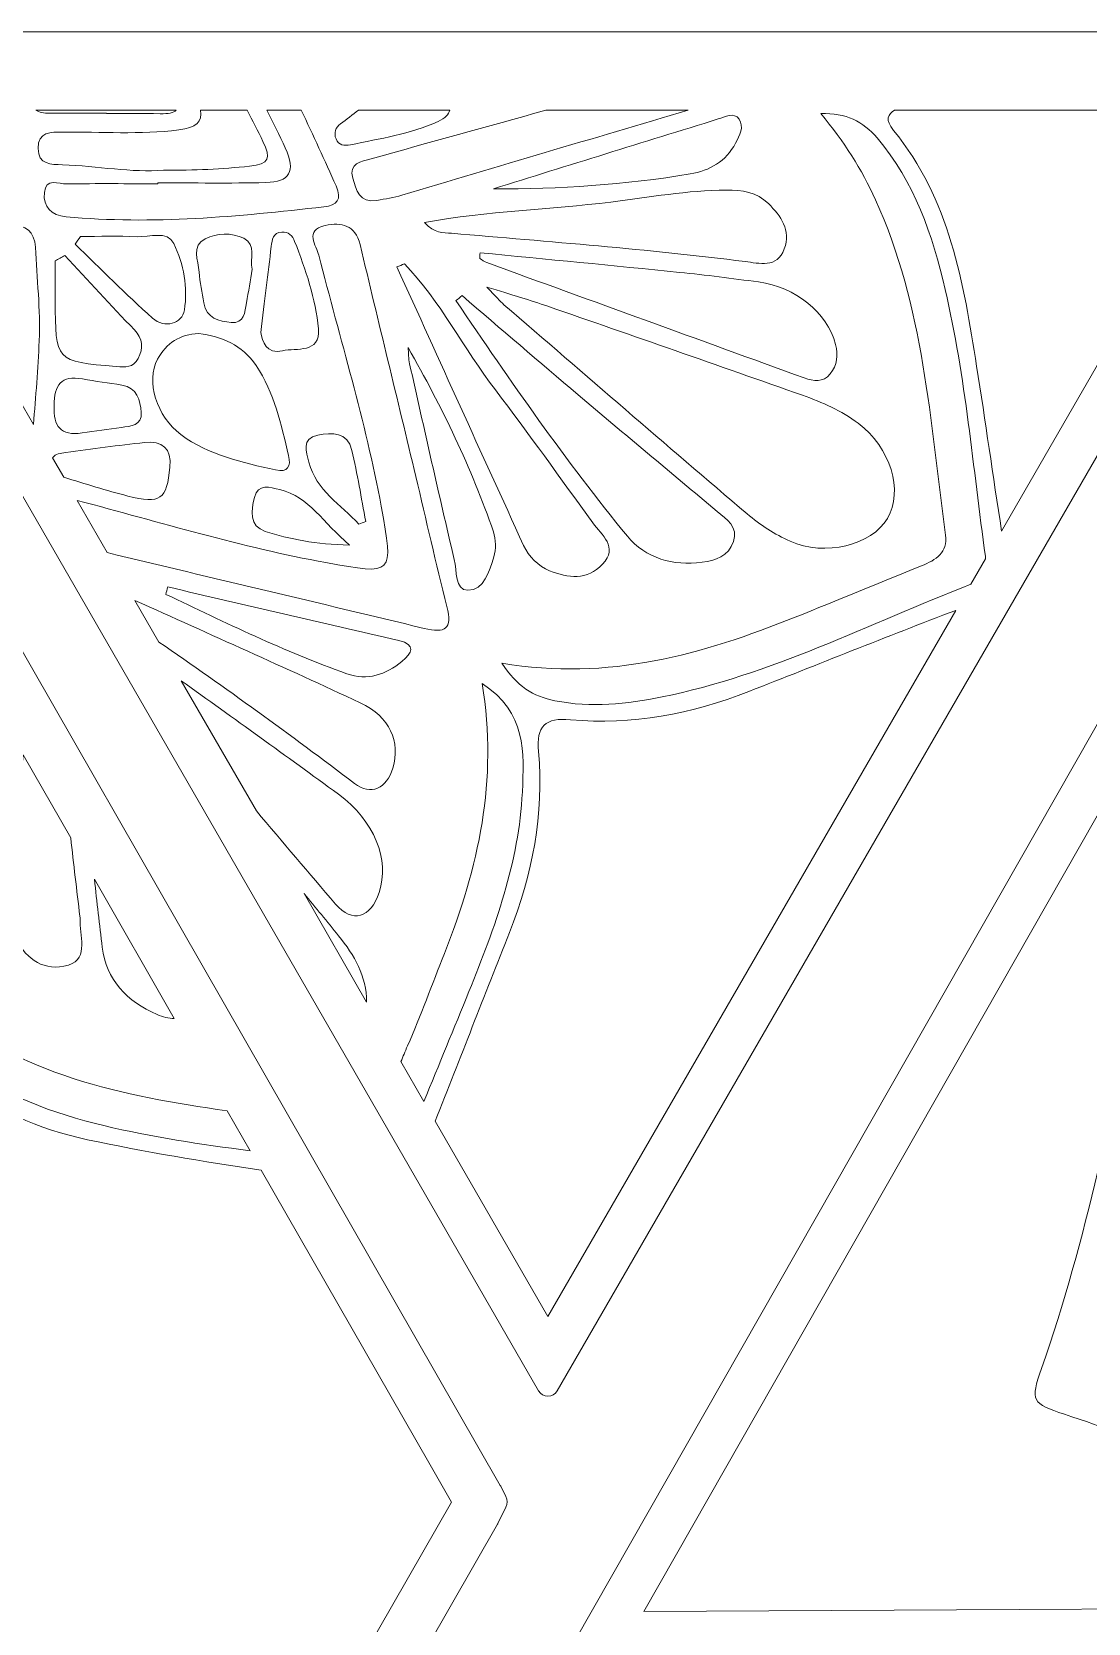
# Model space of a CAD drawing. Extents: x 13 to 5563, y -794 to -206.
# Drawn here: x 4013.6 to 4210.6, y -502.4 to -205.7 of the extents above; entities that cross this region are included whole.
import ezdxf

# ---------------------------------------------------------------- set-up
doc = ezdxf.new("R2010")
doc.units = 0
doc.header["$MEASUREMENT"] = 0
doc.layers.add('Layer 1', color=7, linetype='Continuous')

msp = doc.modelspace()

# ---------------------------------------------------------------- linework, layer by layer
at = {"layer": 'Layer 1', "lineweight": 0}
msp.add_lwpolyline([(3444.75, -794.32), (4419.25, -794.32), (4419.25, -205.68), (3444.75, -205.68), (3444.75, -794.32)], dxfattribs=at)
for points, knots in [([(3459.37, -220.3), (3459.37, -220.3), (3614.74, -220.3), (3614.74, -220.3), (3614.74, -220.3), (3751.76, -457.78), (3751.76, -457.78), (3751.77, -457.79), (3751.77, -457.79), (3751.77, -457.79), (3752.13, -458.41), (3752.79, -458.79), (3753.5, -458.79), (3754.22, -458.79), (3754.88, -458.41), (3755.24, -457.78), (3755.24, -457.78), (3892.45, -220.3), (3892.45, -220.3), (3892.45, -220.3), (3912.35, -220.3), (3912.35, -220.3), (3912.35, -220.3), (3766.42, -471.24), (3766.42, -471.24), (3766.42, -471.24), (3763.7, -475.92), (3763.7, -475.92), (3763.7, -475.92), (3762.06, -478.61), (3762.06, -478.61), (3761.63, -479.31), (3761.62, -480.2), (3762.04, -480.91), (3762.04, -480.91), (3763.36, -483.19), (3763.36, -483.19), (3763.36, -483.19), (3924.76, -760.62), (3924.76, -760.62), (3924.76, -760.62), (3931.46, -772.15), (3931.46, -772.15), (3931.86, -772.84), (3932.61, -773.27), (3933.41, -773.27), (3933.41, -773.27), (3933.41, -773.27), (3933.41, -773.27), (3934.22, -773.27), (3934.96, -772.84), (3935.36, -772.14), (3935.36, -772.14), (3942.02, -760.52), (3942.02, -760.52), (3942.02, -760.52), (4100.5, -483.93), (4100.5, -483.93), (4100.52, -483.88), (4100.55, -483.84), (4100.57, -483.79), (4100.57, -483.79), (4102.04, -480.76), (4102.04, -480.76), (4102.35, -480.14), (4102.34, -479.4), (4102.03, -478.78), (4102.03, -478.78), (4101.08, -476.85), (4101.08, -476.85), (4101.06, -476.81), (4101.04, -476.77), (4101.01, -476.73), (4101.01, -476.73), (3954.02, -220.3), (3954.02, -220.3), (3954.02, -220.3), (3970.38, -220.3), (3970.38, -220.3), (3970.38, -220.3), (4108.15, -459.06), (4108.15, -459.06), (4108.15, -459.06), (4108.15, -459.06), (4108.15, -459.07), (4108.51, -459.68), (4109.17, -460.06), (4109.88, -460.06), (4110.6, -460.06), (4111.26, -459.68), (4111.62, -459.06), (4111.62, -459.06), (4249.57, -220.3), (4249.57, -220.3), (4249.57, -220.3), (4404.63, -220.3), (4404.63, -220.3), (4404.63, -220.3), (4404.63, -243.59), (4404.63, -243.59), (4404.63, -243.59), (4267.88, -243.45), (4267.88, -243.45), (4267.88, -243.45), (4265.52, -243.45), (4265.52, -243.45), (4265.52, -243.45), (4265.52, -243.45), (4265.52, -243.45), (4264.79, -243.45), (4264.11, -243.85), (4263.76, -244.5), (4263.76, -244.5), (4262.44, -246.93), (4262.44, -246.93), (4262.44, -246.93), (4260.02, -251.16), (4260.02, -251.16), (4260.02, -251.16), (4114.9, -505.7), (4114.9, -505.7), (4114.54, -506.32), (4114.55, -507.09), (4114.91, -507.71), (4115.27, -508.32), (4115.93, -508.7), (4116.64, -508.7), (4116.64, -508.7), (4116.66, -508.7), (4116.66, -508.7), (4116.66, -508.7), (4404.63, -507.15), (4404.63, -507.15), (4404.63, -507.15), (4404.63, -536.28), (4404.63, -536.28), (4404.63, -536.28), (4402.11, -536.29), (4402.11, -536.29), (4402.11, -536.29), (4104.84, -537.49), (4104.84, -537.49), (4104.78, -537.49), (4104.73, -537.49), (4104.68, -537.5), (4104.68, -537.5), (4101.6, -537.73), (4101.6, -537.73), (4100.92, -537.78), (4100.29, -538.14), (4099.91, -538.72), (4099.91, -538.72), (4098.81, -540.36), (4098.81, -540.36), (4098.78, -540.4), (4098.76, -540.44), (4098.74, -540.48), (4098.74, -540.48), (4095.26, -546.45), (4095.26, -546.45), (4095.26, -546.45), (3959.86, -779.7), (3959.86, -779.7), (3959.86, -779.7), (3905.02, -779.7), (3905.02, -779.7), (3905.02, -779.7), (3766.73, -541.28), (3766.73, -541.28), (3766.7, -541.23), (3766.68, -541.19), (3766.65, -541.15), (3766.65, -541.15), (3764.92, -538.58), (3764.92, -538.58), (3764.53, -538.01), (3763.9, -537.65), (3763.21, -537.6), (3763.21, -537.6), (3761.23, -537.47), (3761.23, -537.47), (3761.19, -537.46), (3761.14, -537.46), (3761.09, -537.46), (3761.09, -537.46), (3754.18, -537.43), (3754.18, -537.43), (3754.18, -537.43), (3459.37, -536.12), (3459.37, -536.12), (3459.37, -536.12), (3459.37, -507.13), (3459.37, -507.13), (3459.37, -507.13), (3746.9, -508.68), (3746.9, -508.68), (3746.9, -508.68), (3746.91, -508.68), (3746.91, -508.68), (3747.62, -508.68), (3748.28, -508.3), (3748.64, -507.69), (3749.01, -507.07), (3749.01, -506.3), (3748.65, -505.68), (3748.65, -505.68), (3603.54, -251.16), (3603.54, -251.16), (3603.54, -251.16), (3601.15, -246.97), (3601.15, -246.97), (3601.15, -246.97), (3599.81, -244.5), (3599.81, -244.5), (3599.46, -243.85), (3598.78, -243.45), (3598.04, -243.45), (3598.04, -243.45), (3598.04, -243.45), (3598.04, -243.45), (3598.04, -243.45), (3595.68, -243.45), (3595.68, -243.45), (3595.68, -243.45), (3459.37, -243.59), (3459.37, -243.59), (3459.37, -243.59), (3459.37, -220.3), (3459.37, -220.3)], [0, 0, 0, 0, 1, 1, 1, 2, 2, 2, 3, 3, 3, 4, 4, 4, 5, 5, 5, 6, 6, 6, 7, 7, 7, 8, 8, 8, 9, 9, 9, 10, 10, 10, 11, 11, 11, 12, 12, 12, 13, 13, 13, 14, 14, 14, 15, 15, 15, 16, 16, 16, 17, 17, 17, 18, 18, 18, 19, 19, 19, 20, 20, 20, 21, 21, 21, 22, 22, 22, 23, 23, 23, 24, 24, 24, 25, 25, 25, 26, 26, 26, 27, 27, 27, 28, 28, 28, 29, 29, 29, 30, 30, 30, 31, 31, 31, 32, 32, 32, 33, 33, 33, 34, 34, 34, 35, 35, 35, 36, 36, 36, 37, 37, 37, 38, 38, 38, 39, 39, 39, 40, 40, 40, 41, 41, 41, 42, 42, 42, 43, 43, 43, 44, 44, 44, 45, 45, 45, 46, 46, 46, 47, 47, 47, 48, 48, 48, 49, 49, 49, 50, 50, 50, 51, 51, 51, 52, 52, 52, 53, 53, 53, 54, 54, 54, 55, 55, 55, 56, 56, 56, 57, 57, 57, 58, 58, 58, 59, 59, 59, 60, 60, 60, 61, 61, 61, 62, 62, 62, 63, 63, 63, 64, 64, 64, 65, 65, 65, 66, 66, 66, 67, 67, 67, 68, 68, 68, 69, 69, 69, 70, 70, 70, 71, 71, 71, 72, 72, 72, 73, 73, 73, 74, 74, 74, 75, 75, 75, 76, 76, 76, 76]), ([(4040.58, -220.3), (4040.09, -220.79), (4039.09, -220.98), (4037.6, -220.95), (4034.25, -220.86), (4030.9, -220.93), (4027.55, -220.93), (4027.55, -220.9), (4027.55, -220.88), (4027.55, -220.86), (4024.02, -220.86), (4020.49, -220.83), (4016.96, -220.87), (4015.9, -220.88), (4015.03, -220.68), (4014.36, -220.3), (4014.36, -220.3), (4040.58, -220.3), (4040.58, -220.3)], [0, 0, 0, 0, 1, 1, 1, 2, 2, 2, 3, 3, 3, 4, 4, 4, 5, 5, 5, 6, 6, 6, 6]), ([(4056.74, -226.13), (4058.22, -229.2), (4057.99, -230.35), (4054.24, -230.73), (4049.13, -231.25), (4044.04, -231.54), (4038.2, -231.45), (4032.35, -231.99), (4025.89, -230.7), (4019.36, -230.46), (4017.24, -230.39), (4014.81, -230.51), (4014.81, -227.4), (4014.8, -224.29), (4017.23, -224.39), (4019.35, -224.37), (4026.58, -224.29), (4033.81, -224.88), (4041.05, -223.98), (4044.32, -223.57), (4045.51, -222.43), (4045.11, -220.3), (4045.11, -220.3), (4053.81, -220.3), (4053.81, -220.3), (4054.82, -222.22), (4055.8, -224.16), (4056.74, -226.13)], [0, 0, 0, 0, 1, 1, 1, 2, 2, 2, 3, 3, 3, 4, 4, 4, 5, 5, 5, 6, 6, 6, 7, 7, 7, 8, 8, 8, 9, 9, 9, 9]), ([(4070.39, -234.42), (4071.52, -236.96), (4070.61, -238.01), (4068.09, -238.3), (4052.12, -240.14), (4036.14, -241.66), (4020.03, -240.15), (4017.2, -239.88), (4015.74, -238.32), (4015.98, -235.65), (4016.24, -232.82), (4018.62, -234.05), (4020.18, -234.03), (4025.83, -233.95), (4031.48, -234), (4037.13, -234), (4037.13, -233.94), (4037.14, -233.88), (4037.14, -233.83), (4043.84, -233.83), (4050.55, -233.95), (4057.26, -233.78), (4061.75, -233.67), (4062.95, -231.75), (4060.9, -227.31), (4059.8, -224.94), (4058.65, -222.61), (4057.46, -220.3), (4057.46, -220.3), (4063.89, -220.3), (4063.89, -220.3), (4066.12, -224.97), (4068.27, -229.69), (4070.39, -234.42)], [0, 0, 0, 0, 1, 1, 1, 2, 2, 2, 3, 3, 3, 4, 4, 4, 5, 5, 5, 6, 6, 6, 7, 7, 7, 8, 8, 8, 9, 9, 9, 10, 10, 10, 11, 11, 11, 11]), ([(4091.59, -220.3), (4091.39, -221.07), (4090.77, -221.79), (4089.4, -222.4), (4084.23, -224.72), (4078.58, -225.59), (4073.05, -226.75), (4071.93, -226.95), (4070.88, -226.85), (4070.38, -225.65), (4069.9, -224.53), (4070.31, -223.5), (4071.21, -222.83), (4072.33, -221.98), (4073.45, -221.14), (4074.57, -220.3), (4074.57, -220.3), (4091.59, -220.3), (4091.59, -220.3)], [0, 0, 0, 0, 1, 1, 1, 2, 2, 2, 3, 3, 3, 4, 4, 4, 5, 5, 5, 6, 6, 6, 6]), ([(4136.04, -220.3), (4118.23, -225.53), (4100.46, -230.86), (4082.67, -236.13), (4081.15, -236.58), (4079.56, -236.8), (4078.01, -237.13), (4074.7, -237.7), (4074.14, -235.09), (4073.5, -232.98), (4072.65, -230.14), (4075.13, -229.85), (4076.91, -229.36), (4087.76, -226.31), (4098.63, -223.35), (4109.47, -220.3), (4109.47, -220.3), (4136.04, -220.3), (4136.04, -220.3)], [0, 0, 0, 0, 1, 1, 1, 2, 2, 2, 3, 3, 3, 4, 4, 4, 5, 5, 5, 6, 6, 6, 6]), ([(4099.72, -234.95), (4113.69, -230.6), (4127.65, -226.24), (4141.63, -221.93), (4142.91, -221.54), (4144.58, -220.58), (4145.54, -221.96), (4146.51, -223.35), (4145.64, -225.02), (4144.88, -226.44), (4143.08, -229.85), (4140.03, -231.56), (4136.42, -232.16), (4124.26, -234.2), (4111.97, -235.04), (4099.72, -234.95)], [0, 0, 0, 0, 1, 1, 1, 2, 2, 2, 3, 3, 3, 4, 4, 4, 5, 5, 5, 5]), ([(4188.75, -308.68), (4169.72, -316.1), (4151.44, -325.6), (4131.2, -329.68), (4124.61, -331), (4117.97, -331.76), (4111.2, -330.4), (4107.12, -329.59), (4104.1, -327.71), (4101.29, -323.39), (4121.26, -326.79), (4138.79, -321.71), (4156, -314.82), (4163.88, -311.67), (4171.72, -308.41), (4179.58, -305.23), (4182.21, -304.17), (4184.49, -302.78), (4184.04, -299.5), (4181.17, -278.36), (4180, -256.86), (4170.97, -236.99), (4168.39, -231.33), (4165.14, -226.17), (4160.77, -220.92), (4165.48, -220.81), (4168.66, -222.37), (4171.29, -225.46), (4178.25, -233.67), (4181.62, -243.55), (4183.98, -253.74), (4187.76, -270.11), (4189.17, -286.88), (4191.46, -303.5), (4191.48, -303.64), (4191.49, -303.78), (4191.51, -303.91), (4191.51, -303.91), (4188.75, -308.68), (4188.75, -308.68)], [0, 0, 0, 0, 1, 1, 1, 2, 2, 2, 3, 3, 3, 4, 4, 4, 5, 5, 5, 6, 6, 6, 7, 7, 7, 8, 8, 8, 9, 9, 9, 10, 10, 10, 11, 11, 11, 12, 12, 12, 13, 13, 13, 13]), ([(4194.49, -298.75), (4192.9, -288.52), (4191.45, -278.27), (4189.84, -268.04), (4187.38, -252.44), (4184.8, -236.87), (4174.35, -224.06), (4172.72, -222.06), (4173.31, -221.02), (4174.49, -220.3), (4174.49, -220.3), (4239.81, -220.3), (4239.81, -220.3), (4239.81, -220.3), (4194.49, -298.75), (4194.49, -298.75)], [0, 0, 0, 0, 1, 1, 1, 2, 2, 2, 3, 3, 3, 4, 4, 4, 5, 5, 5, 5]), ([(4121.6, -237.42), (4128.77, -236.56), (4135.9, -235.2), (4143.17, -235.19), (4146.07, -235.19), (4148.85, -235.54), (4151, -237.7), (4153.33, -240.03), (4155.26, -242.67), (4153.96, -246.16), (4152.6, -249.82), (4149.29, -248.83), (4146.65, -248.5), (4128.45, -246.2), (4110.17, -244.82), (4091.91, -243.24), (4090.37, -243.1), (4088.7, -243.24), (4086.89, -241.25), (4098.81, -239.05), (4110.27, -238.79), (4121.6, -237.42)], [0, 0, 0, 0, 1, 1, 1, 2, 2, 2, 3, 3, 3, 4, 4, 4, 5, 5, 5, 6, 6, 6, 7, 7, 7, 7]), ([(4008.34, -269.19), (4008.31, -266.94), (4008.29, -264.7), (4008.29, -262.46), (4008.25, -262.46), (4008.22, -262.46), (4008.19, -262.46), (4008.19, -256.98), (4008.14, -251.5), (4008.21, -246.02), (4008.23, -244.46), (4006.99, -242.08), (4009.8, -241.8), (4012.46, -241.54), (4014.17, -242.98), (4014.3, -245.83), (4014.59, -251.65), (4015.27, -257.49), (4015.01, -263.29), (4014.79, -268.5), (4014.38, -273.7), (4013.94, -278.9), (4013.94, -278.9), (4008.34, -269.19), (4008.34, -269.19)], [0, 0, 0, 0, 1, 1, 1, 2, 2, 2, 3, 3, 3, 4, 4, 4, 5, 5, 5, 6, 6, 6, 7, 7, 7, 8, 8, 8, 8]), ([(4021.72, -245.26), (4022.05, -244.79), (4022.38, -244.31), (4022.71, -243.83), (4026.23, -243.83), (4029.75, -243.7), (4033.26, -243.88), (4035.62, -244.01), (4038.88, -242.63), (4040.13, -245.17), (4041.97, -248.94), (4042.75, -253.42), (4042.1, -257.52), (4041.69, -260.14), (4038.45, -261.08), (4036.14, -259.04), (4031.17, -254.63), (4026.51, -249.88), (4021.72, -245.26)], [0, 0, 0, 0, 1, 1, 1, 2, 2, 2, 3, 3, 3, 4, 4, 4, 5, 5, 5, 6, 6, 6, 6]), ([(4068.49, -304.64), (4081.24, -306.96), (4081.15, -307.07), (4078.79, -294.11), (4075.89, -278.26), (4071.09, -262.9), (4067.17, -247.32), (4066.73, -245.58), (4064.35, -242.68), (4068.35, -241.8), (4071.38, -241.13), (4073.99, -241.67), (4074.86, -245.35), (4078.3, -259.77), (4081.8, -274.19), (4085.26, -288.61), (4087.19, -296.68), (4088.99, -304.79), (4091.05, -312.83), (4092.12, -317.04), (4090.77, -317.87), (4086.81, -316.91), (4067.13, -312.15), (4047.41, -307.54), (4027.72, -302.78), (4027.72, -302.78), (4022.1, -293.04), (4022.1, -293.04), (4037.51, -297.1), (4052.77, -301.78), (4068.49, -304.64)], [0, 0, 0, 0, 1, 1, 1, 2, 2, 2, 3, 3, 3, 4, 4, 4, 5, 5, 5, 6, 6, 6, 7, 7, 7, 8, 8, 8, 9, 9, 9, 10, 10, 10, 10]), ([(4054.72, -249.96), (4054.38, -252.04), (4054.06, -254.13), (4053.68, -256.21), (4053.37, -257.93), (4053.29, -260.11), (4050.83, -259.87), (4048.58, -259.65), (4046.18, -259.14), (4045.71, -256.21), (4045.4, -254.29), (4044.99, -252.39), (4044.84, -250.46), (4044.68, -248.3), (4043.32, -245.58), (4045.97, -244.26), (4048.15, -243.17), (4050.9, -243.06), (4053.17, -244.17), (4055.61, -245.37), (4054.21, -247.96), (4054.72, -249.96)], [0, 0, 0, 0, 1, 1, 1, 2, 2, 2, 3, 3, 3, 4, 4, 4, 5, 5, 5, 6, 6, 6, 7, 7, 7, 7]), ([(4060.41, -265.15), (4057.38, -265.83), (4056.61, -263.42), (4056.34, -261.71), (4057.05, -255.85), (4057.67, -250.77), (4058.3, -245.69), (4058.45, -244.44), (4058.62, -243.14), (4060.26, -243), (4061.51, -242.89), (4062.26, -243.74), (4062.65, -244.74), (4064.7, -250.03), (4066.6, -255.44), (4067.08, -261.07), (4067.48, -265.7), (4062.98, -264.58), (4060.41, -265.15)], [0, 0, 0, 0, 1, 1, 1, 2, 2, 2, 3, 3, 3, 4, 4, 4, 5, 5, 5, 6, 6, 6, 6]), ([(4032.77, -261.26), (4034.33, -262.91), (4034.51, -264.58), (4033.45, -266.56), (4032.5, -268.32), (4031.1, -268.25), (4029.4, -268.1), (4018.04, -267.1), (4018.03, -267.13), (4018, -255.65), (4017.99, -253.22), (4018, -250.8), (4018, -248.38), (4018.6, -248.04), (4019.2, -247.71), (4019.8, -247.38), (4024.12, -252.01), (4028.42, -256.66), (4032.77, -261.26)], [0, 0, 0, 0, 1, 1, 1, 2, 2, 2, 3, 3, 3, 4, 4, 4, 5, 5, 5, 6, 6, 6, 6]), ([(4081.74, -249.52), (4082.2, -249.32), (4082.66, -249.11), (4083.11, -248.91), (4089.84, -255.95), (4094.23, -264.73), (4100.08, -272.43), (4106.28, -280.58), (4112.25, -288.91), (4118.25, -297.22), (4119.9, -299.5), (4123.1, -301.71), (4120.04, -304.95), (4117.23, -307.95), (4113.63, -307.56), (4110.21, -306.16), (4108.05, -305.27), (4106.31, -303.52), (4105.35, -301.43), (4097.42, -284.15), (4089.6, -266.83), (4081.74, -249.52)], [0, 0, 0, 0, 1, 1, 1, 2, 2, 2, 3, 3, 3, 4, 4, 4, 5, 5, 5, 6, 6, 6, 7, 7, 7, 7]), ([(4162.53, -269.45), (4161.16, -271.1), (4159.45, -270.85), (4157.7, -270.21), (4137.97, -263.05), (4118.24, -255.89), (4098.52, -248.71), (4098.04, -248.53), (4097.62, -248.19), (4097.17, -247.92), (4097.19, -247.57), (4097.2, -247.22), (4097.22, -246.87), (4109.63, -248.08), (4122.04, -249.26), (4134.45, -250.52), (4139.36, -251.02), (4144.25, -251.68), (4149.15, -252.31), (4156.05, -253.2), (4161.97, -258.05), (4163.52, -263.96), (4164.05, -265.96), (4163.87, -267.82), (4162.53, -269.45)], [0, 0, 0, 0, 1, 1, 1, 2, 2, 2, 3, 3, 3, 4, 4, 4, 5, 5, 5, 6, 6, 6, 7, 7, 7, 8, 8, 8, 8]), ([(4144.49, -300.73), (4143.59, -303.42), (4141.13, -304.28), (4138.63, -304.59), (4133.22, -305.27), (4128.13, -303.9), (4124.7, -299.72), (4113.22, -285.69), (4102.88, -270.81), (4092.74, -255.8), (4093.12, -255.49), (4093.5, -255.18), (4093.87, -254.87), (4101.09, -261.03), (4108.28, -267.22), (4115.52, -273.35), (4124.14, -280.64), (4132.82, -287.86), (4141.45, -295.13), (4143.18, -296.59), (4145.42, -297.96), (4144.49, -300.73)], [0, 0, 0, 0, 1, 1, 1, 2, 2, 2, 3, 3, 3, 4, 4, 4, 5, 5, 5, 6, 6, 6, 7, 7, 7, 7]), ([(4101.67, -256.55), (4100.9, -255.88), (4100.26, -255.08), (4098.52, -253.26), (4103.26, -254.75), (4106.6, -255.71), (4109.88, -256.85), (4125.73, -262.35), (4141.57, -267.87), (4157.38, -273.45), (4161.05, -274.74), (4164.62, -276.33), (4167.76, -278.67), (4173.77, -283.16), (4176.22, -291.25), (4173.21, -296.39), (4170.31, -301.35), (4161.52, -303.6), (4155.05, -300.67), (4152.2, -299.38), (4149.44, -297.61), (4147.05, -295.57), (4131.86, -282.64), (4116.78, -269.58), (4101.67, -256.55)], [0, 0, 0, 0, 1, 1, 1, 2, 2, 2, 3, 3, 3, 4, 4, 4, 5, 5, 5, 6, 6, 6, 7, 7, 7, 8, 8, 8, 8]), ([(4037.09, -266.73), (4038.72, -263.75), (4041.25, -262.02), (4044.77, -261.93), (4049.1, -262.53), (4052.88, -264.03), (4055.46, -267.89), (4058.88, -273.01), (4060.13, -278.86), (4061.52, -284.69), (4062.01, -286.72), (4061.36, -287.89), (4059.11, -287.37), (4052.93, -285.95), (4046.67, -284.68), (4041.43, -280.77), (4036.92, -277.41), (4034.87, -270.79), (4037.09, -266.73)], [0, 0, 0, 0, 1, 1, 1, 2, 2, 2, 3, 3, 3, 4, 4, 4, 5, 5, 5, 6, 6, 6, 6]), ([(4099.79, -303.57), (4098.98, -306.23), (4098, -309.79), (4094.97, -309.79), (4092.48, -309.78), (4092.92, -306.14), (4092.43, -304.08), (4089.54, -291.93), (4086.83, -279.73), (4084.09, -267.55), (4083.87, -266.58), (4083.9, -265.55), (4083.82, -264.55), (4090.12, -275.64), (4095.63, -286.97), (4099.73, -298.92), (4100.21, -300.33), (4100.22, -302.14), (4099.79, -303.57)], [0, 0, 0, 0, 1, 1, 1, 2, 2, 2, 3, 3, 3, 4, 4, 4, 5, 5, 5, 6, 6, 6, 6]), ([(4023.1, -270.4), (4025.53, -270.84), (4027.97, -271.14), (4030.41, -271.53), (4033.33, -272), (4033.85, -274.4), (4034.04, -276.66), (4034.24, -279.11), (4032.08, -279.18), (4030.34, -279.44), (4027.9, -279.8), (4025.46, -280.13), (4023.02, -280.47), (4018.99, -281.06), (4017.69, -279.25), (4017.78, -275.34), (4017.85, -271.53), (4019.06, -269.66), (4023.1, -270.4)], [0, 0, 0, 0, 1, 1, 1, 2, 2, 2, 3, 3, 3, 4, 4, 4, 5, 5, 5, 6, 6, 6, 6]), ([(4065.31, -285.94), (4064.8, -283.95), (4063.84, -281.54), (4066.97, -280.89), (4069.62, -280.34), (4072.51, -280.26), (4073.33, -283.72), (4074.36, -288.1), (4075.07, -292.56), (4075.92, -296.98), (4075.48, -297.15), (4075.04, -297.32), (4074.61, -297.5), (4071.33, -293.8), (4066.67, -291.25), (4065.31, -285.94)], [0, 0, 0, 0, 1, 1, 1, 2, 2, 2, 3, 3, 3, 4, 4, 4, 5, 5, 5, 5]), ([(4017.52, -285.1), (4018.02, -284.33), (4019.02, -284.23), (4019.97, -284.11), (4024.87, -283.48), (4029.76, -282.76), (4034.68, -282.25), (4037.91, -281.92), (4039.77, -283.32), (4039.38, -286.83), (4038.84, -292.89), (4037.62, -293.8), (4031.54, -292.23), (4027.53, -291.2), (4023.57, -289.96), (4019.61, -288.72), (4019.61, -288.72), (4017.52, -285.1), (4017.52, -285.1)], [0, 0, 0, 0, 1, 1, 1, 2, 2, 2, 3, 3, 3, 4, 4, 4, 5, 5, 5, 6, 6, 6, 6]), ([(4055.14, -292.52), (4055.8, -289.81), (4058.04, -290.59), (4059.9, -291.04), (4065.41, -292.39), (4067.95, -297.21), (4072.89, -301.37), (4066.49, -301.25), (4061.75, -300.27), (4057.18, -298.82), (4054.15, -297.85), (4054.57, -294.88), (4055.14, -292.52)], [0, 0, 0, 0, 1, 1, 1, 2, 2, 2, 3, 3, 3, 4, 4, 4, 4]), ([(4245.34, -293.96), (4248.77, -295.97), (4252.33, -297.83), (4256.06, -299.51), (4258.92, -300.79), (4258.86, -301.74), (4256.84, -303.82), (4249.69, -311.18), (4243.47, -319.45), (4238.9, -328.5), (4230.53, -345.04), (4224.93, -362.69), (4220.8, -380.81), (4215.13, -405.66), (4210.44, -430.76), (4201.94, -454.89), (4199.81, -460.94), (4200.13, -461.45), (4206.25, -463.45), (4220.67, -468.18), (4234.58, -474.15), (4248.44, -480.29), (4262.66, -486.59), (4276.57, -493.64), (4291.06, -499.32), (4291.06, -499.32), (4127.75, -500.2), (4127.75, -500.2), (4127.75, -500.2), (4245.34, -293.96), (4245.34, -293.96)], [0, 0, 0, 0, 1, 1, 1, 2, 2, 2, 3, 3, 3, 4, 4, 4, 5, 5, 5, 6, 6, 6, 7, 7, 7, 8, 8, 8, 9, 9, 9, 10, 10, 10, 10]), ([(4082.65, -323.06), (4079.63, -325.52), (4076.29, -326.76), (4072.36, -325.36), (4060.74, -321.24), (4049.72, -315.81), (4038.62, -310.56), (4038.75, -310.1), (4038.87, -309.65), (4039, -309.19), (4053.36, -312.51), (4067.73, -315.82), (4082.09, -319.17), (4085.42, -319.94), (4084.52, -321.55), (4082.65, -323.06)], [0, 0, 0, 0, 1, 1, 1, 2, 2, 2, 3, 3, 3, 4, 4, 4, 5, 5, 5, 5]), ([(4074.89, -330.79), (4080.47, -333.4), (4082.39, -338.09), (4080.97, -342.95), (4079.86, -346.75), (4076.85, -348.17), (4073.81, -345.84), (4061.89, -336.7), (4049.68, -327.98), (4037.34, -319.45), (4037.34, -319.45), (4032.87, -311.7), (4032.87, -311.7), (4046.9, -318.01), (4060.95, -324.28), (4074.89, -330.79)], [0, 0, 0, 0, 1, 1, 1, 2, 2, 2, 3, 3, 3, 4, 4, 4, 5, 5, 5, 5]), ([(4102.72, -373.63), (4106.97, -362.78), (4109.21, -351.56), (4108.13, -339.88), (4107.69, -335.12), (4109.4, -333.51), (4114.1, -333.94), (4125.6, -334.99), (4136.66, -332.86), (4147.35, -328.67), (4160.22, -323.64), (4173.02, -318.45), (4185.94, -313.55), (4185.94, -313.55), (4109.89, -445.19), (4109.89, -445.19), (4109.89, -445.19), (4088.88, -408.79), (4088.88, -408.79), (4093.45, -397.05), (4098.12, -385.36), (4102.72, -373.63)], [0, 0, 0, 0, 1, 1, 1, 2, 2, 2, 3, 3, 3, 4, 4, 4, 5, 5, 5, 6, 6, 6, 7, 7, 7, 7]), ([(4070.82, -347.82), (4077.52, -352.72), (4080.43, -360.03), (4078.41, -366.13), (4076.82, -370.93), (4073.4, -371.97), (4070.28, -368.31), (4065.34, -362.54), (4060.42, -356.74), (4055.51, -350.94), (4055.51, -350.94), (4041.51, -326.67), (4041.51, -326.67), (4051.3, -333.69), (4061.09, -340.71), (4070.82, -347.82)], [0, 0, 0, 0, 1, 1, 1, 2, 2, 2, 3, 3, 3, 4, 4, 4, 5, 5, 5, 5]), ([(4083.71, -394.75), (4086.16, -389.08), (4088.31, -383.27), (4090.59, -377.52), (4096.9, -361.58), (4100.61, -345.23), (4097.63, -327.21), (4105.87, -332.48), (4105.47, -340.15), (4105.12, -347.4), (4104.49, -360.47), (4100.02, -372.63), (4095.16, -384.62), (4092.39, -391.46), (4089.56, -398.27), (4086.75, -405.1), (4086.75, -405.1), (4082.48, -397.69), (4082.48, -397.69), (4082.85, -396.78), (4083.26, -395.8), (4083.71, -394.75)], [0, 0, 0, 0, 1, 1, 1, 2, 2, 2, 3, 3, 3, 4, 4, 4, 5, 5, 5, 6, 6, 6, 7, 7, 7, 7]), ([(4020.89, -355.96), (4021.44, -360.84), (4022.02, -365.71), (4022.6, -370.59), (4022.64, -370.94), (4022.7, -371.29), (4022.68, -371.64), (4022.52, -374.74), (4024.54, -379), (4019.62, -379.91), (4015.3, -380.71), (4012.24, -378.11), (4010.42, -374.27), (4008.6, -370.41), (4009.27, -366.26), (4009.68, -362.28), (4010.42, -355.02), (4011.22, -347.76), (4012.03, -340.5), (4012.03, -340.5), (4020.89, -355.96), (4020.89, -355.96)], [0, 0, 0, 0, 1, 1, 1, 2, 2, 2, 3, 3, 3, 4, 4, 4, 5, 5, 5, 6, 6, 6, 7, 7, 7, 7]), ([(4037, -388.89), (4031.42, -386.48), (4027.48, -382.41), (4026.76, -376.37), (4026.26, -372.14), (4025.78, -367.92), (4025.32, -363.69), (4025.32, -363.69), (4040.2, -389.64), (4040.2, -389.64), (4039.16, -389.64), (4038.09, -389.36), (4037, -388.89)], [0, 0, 0, 0, 1, 1, 1, 2, 2, 2, 3, 3, 3, 4, 4, 4, 4]), ([(4070.85, -374.23), (4073.78, -377.84), (4076.06, -381.77), (4076.08, -386.59), (4076.08, -386.59), (4064.41, -366.36), (4064.41, -366.36), (4066.57, -368.97), (4068.72, -371.59), (4070.85, -374.23)], [0, 0, 0, 0, 1, 1, 1, 2, 2, 2, 3, 3, 3, 3]), ([(4027.05, -409.61), (4017.58, -407.35), (4008.43, -404.03), (4000.54, -397.95), (3996.98, -395.21), (3995, -391.8), (3995.06, -386.62), (4011.38, -400.24), (4030.57, -404.12), (4050.06, -406.85), (4050.06, -406.85), (4054.33, -414.3), (4054.33, -414.3), (4045.18, -413.12), (4036.05, -411.75), (4027.05, -409.61)], [0, 0, 0, 0, 1, 1, 1, 2, 2, 2, 3, 3, 3, 4, 4, 4, 5, 5, 5, 5]), ([(4032.1, -584.13), (4027.04, -575.99), (4021.02, -568.47), (4014.23, -561.44), (4003.28, -550.1), (3991.11, -540.16), (3978.81, -530.34), (3963.63, -518.21), (3948.62, -505.87), (3934.99, -491.95), (3930.68, -487.56), (3929.92, -487.68), (3925.78, -492.03), (3918.98, -499.19), (3911.57, -505.7), (3904.11, -512.15), (3886.5, -527.37), (3867.43, -540.86), (3850.78, -557.22), (3843.42, -564.46), (3836.74, -572.19), (3831.07, -580.6), (3831.07, -580.6), (3772.41, -479.77), (3772.41, -479.77), (3772.41, -479.77), (3776.06, -473.49), (3776.06, -473.49), (3776.06, -473.49), (3808.72, -417.32), (3808.72, -417.32), (3809.91, -417.13), (3811.11, -416.93), (3812.3, -416.73), (3830.01, -413.65), (3848.31, -412.28), (3863.06, -400.08), (3865.67, -397.92), (3866.79, -399.86), (3867.65, -402.05), (3872.05, -413.26), (3879.8, -421.95), (3888.88, -429.46), (3901.16, -439.59), (3913.76, -449.34), (3926.14, -459.35), (3929.34, -461.94), (3932, -461.59), (3935.13, -459.2), (3948.91, -448.67), (3962.56, -437.97), (3975.58, -426.52), (3983.25, -419.78), (3989.57, -411.96), (3993.37, -402.37), (3994.71, -398.97), (3996.24, -398.43), (3999.17, -400.75), (4006.51, -406.55), (4014.9, -410.31), (4024.01, -412.24), (4034.75, -414.51), (4045.57, -416.31), (4056.41, -417.93), (4056.41, -417.93), (4087.65, -472.44), (4087.65, -472.44), (4087.65, -472.44), (4091.88, -479.81), (4091.88, -479.81), (4091.88, -479.81), (4032.1, -584.13), (4032.1, -584.13)], [0, 0, 0, 0, 1, 1, 1, 2, 2, 2, 3, 3, 3, 4, 4, 4, 5, 5, 5, 6, 6, 6, 7, 7, 7, 8, 8, 8, 9, 9, 9, 10, 10, 10, 11, 11, 11, 12, 12, 12, 13, 13, 13, 14, 14, 14, 15, 15, 15, 16, 16, 16, 17, 17, 17, 18, 18, 18, 19, 19, 19, 20, 20, 20, 21, 21, 21, 22, 22, 22, 23, 23, 23, 24, 24, 24, 24])]:
    msp.add_open_spline(points, degree=3, knots=knots, dxfattribs=at)

doc.saveas('drawing.dxf')
